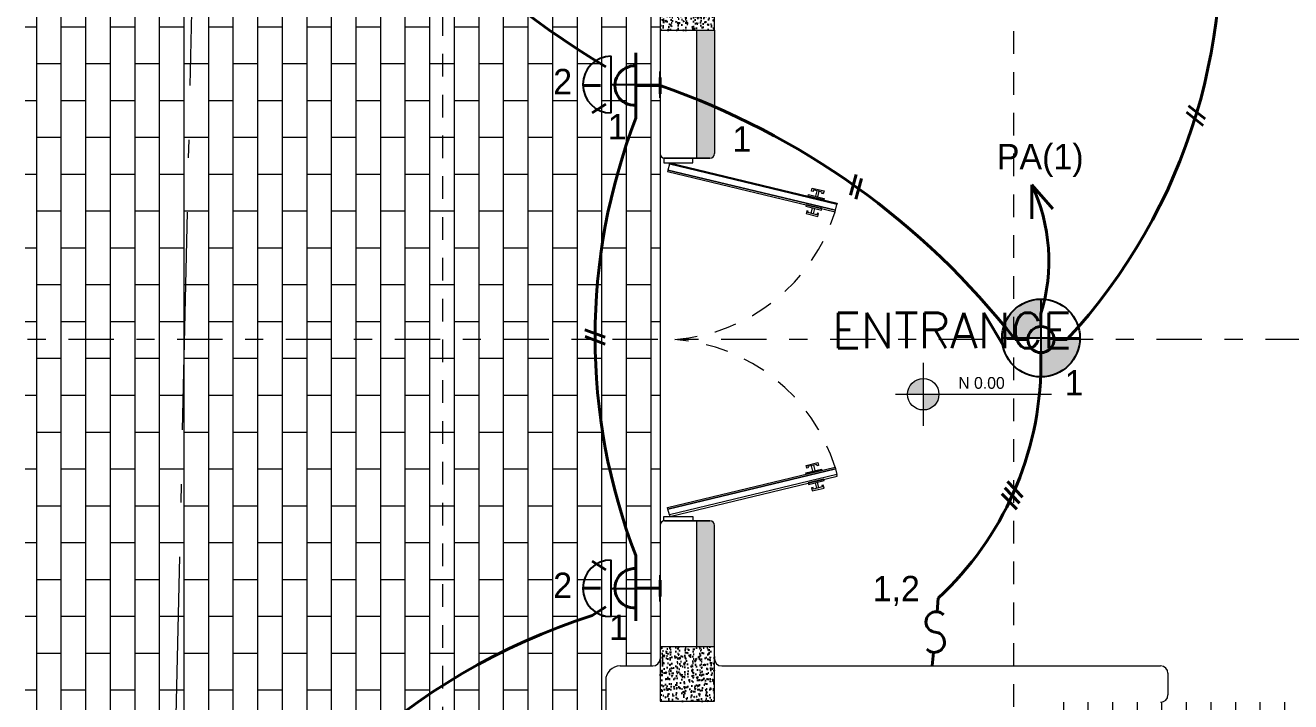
# Model space of a CAD drawing. Header units: metres. Extents: x 14 to 2416, y -346 to 476.
# Drawn here: x 26.85 to 33.83, y -82.62 to -78.89 of the extents above; entities that cross this region are included whole.
import ezdxf

# ---------------------------------------------------------------- set-up
doc = ezdxf.new("R2010")
doc.units = ezdxf.units.M
for name, pattern in [('0', [0]), ('ACAD_ISO10W100', [18, 12, -3, 0, -3]), ('CONTINU', [0]), ('DASHDOT', [1, 0.5, -0.25, 0, -0.25]), ('HIDDEN2', [0.1875, 0.125, -0.0625])]:
    doc.linetypes.add(name, pattern=pattern)
doc.layers.get('0').update_dxf_attribs({"linetype": '0', "lineweight": 20})
for name, color, linetype, lineweight in [('A-ANNO-TEXT', 20, 'Continuous', 13), ('A-DOOR', 35, 'Continuous', 5), ('A-SECT-IDEN', 251, 'CONTINU', 9), ('A-WALL', 250, 'Continuous', 20), ('baños', 251, 'Continuous', 0), ('Columnas', 7, 'Continuous', 18), ('E Salida Interruptores', 22, 'Continuous', 40), ('E Salida Luces', 22, 'Continuous', 40), ('E Tuberia Emp Losa', 22, 'Continuous', 40), ('piso', 253, 'Continuous', 0), ('textos', 7, 'Continuous', 0)]:
    doc.layers.add(name, color=color, linetype=linetype, lineweight=lineweight)
doc.layers.add('HATCH', color=8, linetype='Continuous')
doc.layers.add('MAVA Luminarias', color=1, linetype='Continuous')
doc.layers.add('hatch piso', color=253, linetype='Continuous', lineweight=0, transparency=0.7)
doc.layers.add('RELLENO SECCION', color=8, linetype='Continuous', lineweight=0, transparency=0.4)
doc.layers.add('SOLAR', color=7, linetype='ACAD_ISO10W100', lineweight=9, true_color=0xff1414)
doc.layers.add('Techos 1', color=7, linetype='HIDDEN2', lineweight=9, true_color=0x42391a)
doc.styles.add('CENTURY GOTHIC', font='GOTHIC.TTF')
doc.styles.add('ESC100-2mm', font='arial.ttf', dxfattribs={"height": 0.15})
doc.styles.get("Standard").update_dxf_attribs({"font": 'arial.ttf', "height": 0.1875})

# ---------------------------------------------------------------- blocks, each defined once
blk = doc.blocks.new('SCONCE 1')
at = {"layer": 'MAVA Luminarias', "color": 5, "linetype": 'Continuous'}
for p, q in [((-1.374, 0.679), (-1.374, 1.191)), ((-0.931, 0.816), (-0.931, 1.054)), ((-1.374, 0.935), (-0.931, 0.935))]:
    blk.add_line(p, q, dxfattribs=at)
blk.add_arc((-1.374, 0.935), 0.256, 90, 270, dxfattribs=at)
blk = doc.blocks.new('lum decorativa')
at = {"layer": 'MAVA Luminarias', "ltscale": 0.3, "transparency": 33554687}
h = blk.add_hatch(color=82, dxfattribs=at)
h.paths.add_polyline_path([(513802.9376, 2035251.3382, 0.414214), (513802.8639, 2035251.2646), (513802.9376, 2035251.2646)])
h.paths.add_polyline_path([(513802.9376, 2035251.1909, 0.414214), (513803.0112, 2035251.2646), (513802.9376, 2035251.2646)])
at = {"layer": 'MAVA Luminarias', "color": 82, "ltscale": 0.3, "transparency": 33554687}
for p, q in [((513802.9376, 2035251.3382), (513802.9376, 2035251.1909)), ((513802.8639, 2035251.2646), (513803.0112, 2035251.2646))]:
    blk.add_line(p, q, dxfattribs=at)
blk.add_circle((513802.9376, 2035251.2646), 0.0737, dxfattribs=at)
blk = doc.blocks.new('A$C3415d36c')
at = {"layer": 'A-DOOR'}
for p, q in [((0.8537, 1.8203), (0.8464, 1.7901)), ((0.8652, 1.8175), (0.858, 1.7874)), ((0.8237, 1.6957), (0.831, 1.7258)), ((0.8353, 1.6929), (0.8425, 1.7231)), ((0.8237, 0.3043), (0.831, 0.2742)), ((0.8353, 0.3071), (0.8425, 0.2769)), ((0.8537, 0.1797), (0.8464, 0.2099)), ((0.8652, 0.1825), (0.858, 0.2126))]:
    blk.add_line(p, q, dxfattribs=at)
for points in [[(0.17, 1.975), (0.17, 2), (0.01, 2), (0.01, 1.975)], [(0.9646, 1.7447), (0.041, 1.967), (0.0333, 1.9348), (0.9569, 1.7125)], [(0.9646, 1.7447), (0.041, 1.967), (0.0429, 1.975), (0.9666, 1.7527)], [(0.9569, 1.7125), (0.0333, 1.9348), (0.0313, 1.9268), (0.955, 1.7045)], [(0.8332, 1.8167), (0.8251, 1.8187), (0.829, 1.8347), (0.8938, 1.8191), (0.89, 1.803), (0.8818, 1.805), (0.8838, 1.813), (0.8352, 1.8247)], [(0.8071, 1.7082), (0.799, 1.7101), (0.7951, 1.6941), (0.86, 1.6785), (0.8638, 1.6945), (0.8557, 1.6965), (0.8538, 1.6885), (0.8052, 1.7001)], [(0.9569, 0.2875), (0.0333, 0.0652), (0.0313, 0.0732), (0.955, 0.2955)], [(0.9646, 0.2553), (0.041, 0.033), (0.0333, 0.0652), (0.9569, 0.2875)], [(0.8071, 0.2918), (0.799, 0.2899), (0.7951, 0.3059), (0.86, 0.3215), (0.8638, 0.3055), (0.8557, 0.3035), (0.8538, 0.3115), (0.8052, 0.2999)], [(0.9646, 0.2553), (0.041, 0.033), (0.0429, 0.025), (0.9666, 0.2473)], [(0.8332, 0.1833), (0.8251, 0.1813), (0.829, 0.1653), (0.8938, 0.1809), (0.89, 0.197), (0.8818, 0.195), (0.8838, 0.187), (0.8352, 0.1753)], [(0.17, 0.025), (0.17, 0), (0.01, 0), (0.01, 0.025)]]:
    blk.add_lwpolyline(points, close=True, dxfattribs=at)
for points in [[(0.8955, 1.7783), (0.8935, 1.7703), (0.807, 1.7911), (0.809, 1.7992), (0.8955, 1.7783)], [(0.88, 1.714), (0.8819, 1.7221), (0.7954, 1.7429), (0.7935, 1.7348), (0.88, 1.714)], [(0.88, 0.286), (0.8819, 0.2779), (0.7954, 0.2571), (0.7935, 0.2652), (0.88, 0.286)], [(0.8955, 0.2217), (0.8935, 0.2297), (0.807, 0.2089), (0.809, 0.2008), (0.8955, 0.2217)]]:
    blk.add_lwpolyline(points, dxfattribs=at)
at = {"layer": 'A-DOOR', "linetype": 'HIDDEN2'}
for centre, start, end in [((-0.0044, 2.0014), 274.31685, 342.80201), ((-0.0044, -0.0014), 17.19799, 85.68315)]:
    blk.add_arc(centre, 1.0043, start, end, dxfattribs=at)
blk = doc.blocks.new('PL BASE 1N NASAS 09')
at = {"layer": 'HATCH'}
h = blk.add_hatch(dxfattribs=at)
h.set_pattern_fill('AR-CONC', color=256, scale=0.00032)
h.paths.add_polyline_path([(-120.0311, -43.5443), (-119.7311, -43.5443), (-119.7311, -43.2443), (-120.0311, -43.2443)])
h = blk.add_hatch(dxfattribs=at)
h.set_pattern_fill('AR-CONC', color=256, scale=0.00032)
h.paths.add_polyline_path([(-120.0311, -47.2443), (-119.7311, -47.2443), (-119.7311, -46.9443), (-120.0311, -46.9443)])
at = {"layer": 'RELLENO SECCION', "true_color": 0xc7c8ca}
h = blk.add_hatch(color=9, dxfattribs=at)
h.dxf.hatch_style = 1
edge = h.paths.add_edge_path()
edge.add_line((-119.7566, -43.5443), (-119.7311, -43.5443))
edge.add_line((-119.7311, -43.5443), (-119.8311, -43.5443))
edge.add_line((-119.8311, -43.5443), (-119.8311, -44.2498))
edge.add_line((-119.8311, -44.2498), (-119.7561, -44.2498))
edge.add_arc((-119.7561, -44.2248), 0.025, 270, 360)
edge.add_line((-119.7311, -44.2248), (-119.7311, -43.5843))
edge.add_line((-119.7311, -43.5843), (-119.7311, -43.5598))
edge.add_line((-119.7311, -43.5598), (-119.7311, -43.5443))
edge.add_line((-119.7311, -43.5443), (-119.7566, -43.5443))
h = blk.add_hatch(color=9, dxfattribs=at)
h.dxf.hatch_style = 1
edge = h.paths.add_edge_path()
edge.add_line((-119.7311, -46.9443), (-119.8311, -46.9443))
edge.add_line((-119.8311, -46.9443), (-119.8311, -46.2498))
edge.add_line((-119.8311, -46.2498), (-119.7561, -46.2498))
edge.add_arc((-119.7561, -46.2748), 0.025, 0, 90, ccw=False)
edge.add_line((-119.7311, -46.2748), (-119.7311, -46.9153))
edge.add_line((-119.7311, -46.9153), (-119.7311, -46.9397))
edge.add_line((-119.7311, -46.9397), (-119.7311, -46.9443))
at = {"layer": 'textos', "transparency": 33554534}
h = blk.add_hatch(color=256, dxfattribs=at)
h.dxf.hatch_style = 1
h.paths.add_polyline_path([(-118.5799, -45.4653, 0.414214), (-118.6665, -45.5519), (-118.5799, -45.5519)])
h.paths.add_polyline_path([(-118.4934, -45.5519), (-118.5799, -45.5519), (-118.5799, -45.6384, 0.414214)])
at = {"layer": 'A-WALL'}
for p, q in [((-120.0311, -43.4741), (-120.0311, -44.2248)), ((-119.8311, -43.5443), (-119.8311, -44.2498)), ((-119.7311, -43.5443), (-119.7311, -44.2248)), ((-120.0061, -44.2498), (-119.7561, -44.2498)), ((-120.0061, -46.2498), (-119.7561, -46.2498)), ((-119.8311, -46.2498), (-119.8311, -46.9443)), ((-120.0311, -46.2748), (-120.0311, -47.0098)), ((-119.7311, -46.9553), (-119.7311, -46.2748)), ((-120.2511, -47.0498), (-120.0711, -47.0498)), ((-119.6911, -47.0498), (-117.2711, -47.0498)), ((-117.2311, -47.0898), (-117.2311, -47.2098)), ((-120.3311, -47.1298), (-120.3311, -47.6498))]:
    blk.add_line(p, q, dxfattribs=at)
at = {"layer": 'A-WALL', "transparency": 33554684}
for p, q in [((-119.7561, -44.2498), (-120.0061, -44.2498)), ((-119.7561, -46.2498), (-120.0061, -46.2498))]:
    blk.add_line(p, q, dxfattribs=at)
for centre, start, end in [((-120.0061, -44.2248), 180, 270), ((-119.7561, -44.2248), 270, 0), ((-119.7561, -46.2748), 360, 90)]:
    blk.add_arc(centre, 0.025, start, end, dxfattribs=at)
at = {"layer": 'A-WALL'}
for centre, radius, start, end in [((-120.0061, -46.2748), 0.025, 90, 180), ((-120.0711, -47.0098), 0.04, 270, 360), ((-119.6911, -47.0098), 0.04, 180, 270), ((-120.2511, -47.1298), 0.08, 90, 180), ((-117.2711, -47.0898), 0.04, 0, 90), ((-117.2711, -47.2098), 0.04, 270, 0)]:
    blk.add_arc(centre, radius, start, end, dxfattribs=at)
at = {"layer": 'Columnas'}
for points in [[(-120.0311, -43.5443), (-119.7311, -43.5443), (-119.7311, -43.2443), (-120.0311, -43.2443)], [(-120.0311, -47.2443), (-119.7311, -47.2443), (-119.7311, -46.9443), (-120.0311, -46.9443)]]:
    blk.add_lwpolyline(points, close=True, dxfattribs=at)
at = {"layer": 'piso'}
blk.add_line((-120.0311, -44.2248), (-120.0311, -46.2748), dxfattribs=at)
at = {"layer": 'Techos 1'}
for p, q in [((-118.0811, -51.0997), (-118.0811, -39.3997)), ((-121.2311, -42.5497), (-121.2311, -47.9498))]:
    blk.add_line(p, q, dxfattribs=at)
at = {"layer": 'textos'}
for p, q in [((-118.5799, -45.3779), (-118.5799, -45.7258)), ((-118.7337, -45.5519), (-117.8729, -45.5519))]:
    blk.add_line(p, q, dxfattribs=at)
blk.add_circle((-118.5799, -45.5519), 0.0865, dxfattribs=at)
at = {"layer": 'A-DOOR'}
blk.add_blockref('A$C3415d36c', (-120.0211, -46.2498), dxfattribs=at)
at = {"layer": 'baños', "linetype": 'Continuous'}
for tag, p in [('MODELNUMBER', (-121.6562, -54.8273)), ('TRADENAME', (-121.6562, -54.8273)), ('PRODUCT', (-121.6562, -54.8274)), ('MATERIAL', (-121.6562, -54.8274))]:
    blk.add_attdef(tag, p, '', height=0.0000254, rotation=359.99992, dxfattribs=at)
at = {"layer": 'textos', "insert": (-119.2163, -45.2976), "char_height": 0.195, "width": 3.404877, "attachment_point": 7}
blk.add_mtext('{\\Fromans|c0; ENTRANCE}', dxfattribs=at)
at = {"layer": 'textos', "insert": (-118.387, -45.4565), "char_height": 0.065, "attachment_point": 1, "style": 'ESC100-2mm'}
blk.add_mtext_dynamic_manual_height_columns('{\\Ftxt|c0;N 0.00}', width=2.216942, gutter_width=0.5, heights=[0], dxfattribs=at)
blk = doc.blocks.new('PL MUEBLES 1N NASAS 09')
at = {"layer": 'hatch piso'}
h = blk.add_hatch(dxfattribs=at)
h.set_pattern_fill('AR-BRSTD', color=256, scale=0.002, angle=-90)
h.set_pattern_definition([(270, (-8.74588, 232.01007), (0.1354836, -2e-17), []), (0, (-8.74588, 232.01007), (0.1354836, 0.2032), [0.1354836, -0.1354836])])
edge = h.paths.add_edge_path()
edge.add_line((62.3305, 47.1481), (63.2305, 47.1481))
edge.add_line((63.2305, 47.1481), (63.2305, 48.4481))
edge.add_line((63.2305, 48.4481), (56.5331, 48.4481))
edge.add_line((56.5331, 48.4481), (56.5331, 48.2731))
edge.add_line((56.5331, 48.2731), (56.3831, 48.2731))
edge.add_line((56.3831, 48.2731), (56.3831, 48.4536))
edge.add_line((56.3831, 48.4536), (54.5879, 48.4536))
edge.add_line((54.5879, 48.4536), (54.5879, 46.9481))
edge.add_line((54.5879, 46.9481), (55.8257, 46.9481))
edge.add_arc((55.8755, 46.9973), 0.07, 180, 224.67274, ccw=False)
edge.add_line((55.8055, 46.9973), (55.8055, 47.1073))
edge.add_arc((55.8755, 47.1073), 0.07, 90, 180, ccw=False)
edge.add_line((55.8755, 47.1773), (55.9855, 47.1773))
edge.add_arc((55.9855, 47.1073), 0.07, 0, 90, ccw=False)
edge.add_line((56.0555, 47.1073), (56.0555, 46.9973))
edge.add_arc((55.9855, 46.9973), 0.07, -44.67274, 0, ccw=False)
edge.add_line((56.0353, 46.9481), (59.0257, 46.9481))
edge.add_arc((59.0755, 46.9973), 0.07, 180, 224.67276, ccw=False)
edge.add_line((59.0055, 46.9973), (59.0055, 47.1073))
edge.add_arc((59.0755, 47.1073), 0.07, 90, 180, ccw=False)
edge.add_line((59.0755, 47.1773), (59.1855, 47.1773))
edge.add_arc((59.1855, 47.1073), 0.07, 0, 90, ccw=False)
edge.add_line((59.2555, 47.1073), (59.2555, 46.9973))
edge.add_arc((59.1855, 46.9973), 0.07, -90, 0, ccw=False)
edge.add_line((59.1855, 46.9273), (59.0755, 46.9273))
edge.add_arc((59.0755, 46.9973), 0.07, 229.9948, 270, ccw=False)
edge.add_line((59.0305, 46.9437), (59.0305, 44.972))
edge.add_arc((59.0755, 44.9184), 0.07, 90, 130.0052, ccw=False)
edge.add_line((59.0755, 44.9884), (59.1855, 44.9884))
edge.add_arc((59.1855, 44.9184), 0.07, 0, 90, ccw=False)
edge.add_line((59.2555, 44.9184), (59.2555, 44.8084))
edge.add_arc((59.1855, 44.8084), 0.07, -90, 0, ccw=False)
edge.add_line((59.1855, 44.7384), (59.0755, 44.7384))
edge.add_arc((59.0755, 44.8084), 0.07, 229.9948, 270, ccw=False)
edge.add_line((59.0305, 44.7548), (59.0305, 41.172))
edge.add_arc((59.0755, 41.1184), 0.07, 90, 130.0052, ccw=False)
edge.add_line((59.0755, 41.1884), (59.1855, 41.1884))
edge.add_arc((59.1855, 41.1184), 0.07, 0, 90, ccw=False)
edge.add_line((59.2555, 41.1184), (59.2555, 41.0084))
edge.add_arc((59.1855, 41.0084), 0.07, -90, 0, ccw=False)
edge.add_line((59.1855, 40.9384), (59.0755, 40.9384))
edge.add_arc((59.0755, 41.0084), 0.07, 180, 270, ccw=False)
edge.add_line((59.0055, 41.0084), (59.0055, 41.1184))
edge.add_arc((59.0755, 41.1184), 0.07, 149.84805, 180, ccw=False)
edge.add_line((59.0149, 41.1535), (56.0391, 41.1535))
edge.add_arc((55.9855, 41.1085), 0.07, 0, 40.0052, ccw=False)
edge.add_line((56.0555, 41.1085), (56.0555, 40.9985))
edge.add_arc((55.9855, 40.9985), 0.07, -90, 0, ccw=False)
edge.add_line((55.9855, 40.9285), (55.8755, 40.9285))
edge.add_arc((55.8755, 40.9985), 0.07, 180, 270, ccw=False)
edge.add_line((55.8055, 40.9985), (55.8055, 41.1085))
edge.add_arc((55.8755, 41.1085), 0.07, 139.9948, 180, ccw=False)
edge.add_line((55.8219, 41.1535), (50.4363, 41.1535))
edge.add_arc((50.3827, 41.1085), 0.07, 0, 40.0052, ccw=False)
edge.add_line((50.4527, 41.1085), (50.4527, 40.9985))
edge.add_arc((50.3827, 40.9985), 0.07, -90, 0, ccw=False)
edge.add_line((50.3827, 40.9285), (50.2727, 40.9285))
edge.add_arc((50.2727, 40.9985), 0.07, 180, 270, ccw=False)
edge.add_line((50.2027, 40.9985), (50.2027, 41.1085))
edge.add_arc((50.2727, 41.1085), 0.07, 139.9948, 180, ccw=False)
edge.add_line((50.2191, 41.1535), (46.4305, 41.1535))
edge.add_line((46.4305, 41.1535), (46.4305, 40.9535))
edge.add_line((46.4305, 40.9535), (44.3305, 40.9535))
edge.add_line((44.3305, 40.9535), (44.3305, 39.3536))
edge.add_line((44.3305, 39.3536), (47.8305, 39.3536))
edge.add_line((47.8305, 39.3536), (47.8305, 38.9536))
edge.add_line((47.8305, 38.9536), (62.3305, 38.9536))
edge.add_line((62.3305, 38.9536), (62.3305, 47.1481))
h = blk.add_hatch(dxfattribs=at)
h.set_pattern_fill('AR-BRSTD', color=256, scale=0.002, angle=-90)
h.set_pattern_definition([(270, (38.70153, 39.36118), (0.1354836, -2e-17), []), (0, (38.70153, 39.36118), (0.1354836, 0.2032), [0.1354836, -0.1354836])])
edge = h.paths.add_edge_path()
edge.add_arc((42.2052, 44.7282), 0.0254, 5.5979, 84.4021)
edge.add_line((42.2077, 44.7535), (42.0105, 44.7535))
edge.add_arc((42.0105, 44.8335), 0.08, 180, 270, ccw=False)
edge.add_line((41.9305, 44.8335), (41.9305, 46.5503))
edge.add_line((41.9305, 46.5503), (38.7304, 46.5503))
edge.add_line((38.7304, 46.5503), (38.7304, 39.3612))
edge.add_line((38.7304, 39.3612), (41.9305, 39.3612))
edge.add_line((41.9305, 39.3612), (41.9305, 41.0735))
edge.add_arc((42.0105, 41.0735), 0.08, 91.75822, 180, ccw=False)
edge.add_line((42.008, 41.1535), (42.1927, 41.1536))
edge.add_arc((42.1905, 41.1935), 0.04, 273.21897, 360)
edge.add_line((42.2305, 41.1935), (42.2305, 44.7307))
at = {"layer": 'baños'}
blk.add_blockref('PL BASE 1N NASAS 09', (162.2615, 88.2033), dxfattribs=at)
blk = doc.blocks.new('A$Cbef68299')
blk.add_blockref('PL MUEBLES 1N NASAS 09', (-30.7659, -32.0535))
blk = doc.blocks.new('A$Cc5be7df0')
at = {"layer": 'A-SECT-IDEN', "linetype": 'DASHDOT', "ltscale": 0.5}
blk.add_line((58.8011, 28.237), (9.145, 28.237), dxfattribs=at)
at = {"layer": 'SOLAR', "ltscale": 0.1}
blk.add_lwpolyline([(50.6493, 18.241), (12.7705, 18.2411), (13.2139, 38.2316), (50.9852, 38.2377)], close=True, dxfattribs=at)
at = {"layer": 'A-ANNO-TEXT'}
blk.add_blockref('A$Cbef68299', (4.1493, 17.337), dxfattribs=at)
blk = doc.blocks.new('*U386')
at = {"layer": 'E Salida Luces'}
for p, q in [((-0.625, 0.25), (-0.498, 0.171)), ((-0.223, 0.15), (-0.223, 0.3)), ((-0.223, 0.15), (-0.223, -0.15)), ((-0.223, 0), (0, 0)), ((0, -0.075), (0, 0.075)), ((-0.697, 0), (-0.547, 0)), ((-0.625, -0.25), (-0.498, -0.171)), ((-0.223, -0.3), (-0.223, -0.15))]:
    blk.add_line(p, q, dxfattribs=at)
blk.add_arc((-0.235, 0), 0.181, 86.1195, 273.8805, dxfattribs=at)
blk = doc.blocks.new('*U370')
for p, q in [((0.03, 1.37), (-1.05, -1.48)), ((0.99, 1.37), (-0.09, -1.48))]:
    blk.add_line(p, q)
blk = doc.blocks.new('*U567')
at = {"xscale": 0.03937007874015749, "yscale": 0.03937007874015749, "zscale": 0.03937007874015749, "rotation": 0.6120283311333653}
blk.add_blockref('*U370', (0.0012, 0.0023), dxfattribs=at)
blk = doc.blocks.new('*U553')
at = {"xscale": 0.03937007874015749, "yscale": 0.03937007874015749, "zscale": 0.03937007874015749, "rotation": 126.2989228679502}
blk.add_blockref('*U370', (-0.0026, -0.0003), dxfattribs=at)
blk = doc.blocks.new('*U578')
at = {"layer": 'E Tuberia Emp Losa', "linetype": 'Continuous'}
for p, q in [((0.1358, 0.1733), (0, 0)), ((0, 0), (0.2303, 0.0462))]:
    blk.add_line(p, q, dxfattribs=at)
blk = doc.blocks.new('*U482')
at = {"xscale": 0.0393700787401575, "yscale": 0.0393700787401575, "zscale": 0.0393700787401575, "rotation": 342.5880605040966}
blk.add_blockref('*U370', (0.0018, 0.0018), dxfattribs=at)
blk = doc.blocks.new('*U481')
at = {"layer": 'E Salida Luces', "linetype": 'Continuous'}
for p, q in [((0, 0.358), (0, 0.181)), ((-0.358, 0.001), (-0.18, 0.001)), ((0.18, 0.001), (0.358, 0.001)), ((0, -0.179), (0, -0.357))]:
    blk.add_line(p, q, dxfattribs=at)
blk.add_circle((0, 0.001), 0.18, dxfattribs=at)
blk = doc.blocks.new('*U640')
at = {"layer": 'E Salida Interruptores'}
for p, q in [((0.0068, -0.0747), (0, 0)), ((0.027, -0.2988), (0.0338, -0.3735))]:
    blk.add_line(p, q, dxfattribs=at)
for centre, start, end in [((0.0118, -0.1307), 275.16555, 136.97586), ((0.0219, -0.2428), 95.16555, 316.97586)]:
    blk.add_arc(centre, 0.0563, start, end, dxfattribs=at)
blk = doc.blocks.new('*U641')
at = {"xscale": 0.0393700787401575, "yscale": 0.0393700787401575, "zscale": 0.0393700787401575, "rotation": 334.6048351614048}
blk.add_blockref('*U370', (0.0021, 0.0015), dxfattribs=at)

msp = doc.modelspace()

# ---------------------------------------------------------------- linework, layer by layer
at = {"layer": 'E Salida Luces'}
for centre, radius, start, end in [((32.4353, -75.1075, 0), 4.6683, 165.7403, 238.21482), ((30.2834, -78.4732), 3.1586, 317.02972, 9.18181), ((28.9672, -83.228), 4.2348, 37.908, 70.91998), ((33.3351, -80.612), 3.3422, 158.84985, 201.15015), ((31.5072, -80.1931), 0.9879, 342.92994, 25.18935), ((30.6796, -80.7541), 1.772, 312.87691, 359.51158), ((31.0712, -85.5537), 3.5771, 107.82327, 207.93175)]:
    msp.add_arc(centre, radius, start, end, dxfattribs=at)

# ---------------------------------------------------------------- block references
at = {"layer": 'A-ANNO-TEXT'}
msp.add_blockref('A$Cc5be7df0', (14.7377, -108.8632), dxfattribs=at)
at = {"layer": 'E Salida Luces', "color": 1, "xscale": -0.6, "yscale": 0.6, "zscale": 0.6, "rotation": 180}
for p in [(30.3516, -79.2258), (30.3516, -81.9981)]:
    msp.add_blockref('*U386', p, dxfattribs=at)
at = {"layer": 'E Salida Luces', "xscale": 0.4, "yscale": 0.4, "zscale": 0.4, "rotation": 180}
msp.add_blockref('*U481', (32.4516, -80.6259), dxfattribs=at)
at = {"layer": 'E Tuberia Emp Losa'}
for name, p, xscale, yscale, zscale, rotation in [('*U482', (33.3057, -79.3911), 0.9842519685039484, 0.9842519685039484, 0.9842519685039484, 270), ('*U553', (31.4316, -79.7841), -0.9842519685039484, 0.9842519685039484, 0.9842519685039484, 270), ('*U578', (32.4011, -79.7727), 0.7999999999999914, 0.7999999999999914, 0.7999999999999914, 258.9116664598791), ('*U567', (29.9929, -80.612), 0.9842519685039484, 0.9842519685039484, 0.9842519685039484, 270), ('*U641', (32.3008, -81.4693), 0.9842519685039484, 0.9842519685039484, 0.9842519685039484, 270), ('*U641', (32.2849, -81.503), 0.9842519685039484, 0.9842519685039484, 0.9842519685039484, 270)]:
    msp.add_blockref(name, p, dxfattribs=dict(at, xscale=xscale, yscale=yscale, zscale=zscale, rotation=rotation))
at = {"layer": 'E Tuberia Emp Losa', "xscale": -1, "rotation": 180}
msp.add_blockref('*U640', (31.8516, -82.4261), dxfattribs=at)
at = {"layer": 'MAVA Luminarias', "color": 251, "xscale": 0.6101999921123585, "yscale": 0.6101999921123585, "zscale": 0.6101999921123585}
for p in [(30.9199, -79.791), (30.9199, -82.5688)]:
    msp.add_blockref('SCONCE 1', p, dxfattribs=at)
at = {"layer": 'MAVA Luminarias', "color": 82, "xscale": 2.91286913078865, "yscale": 2.91286913078865, "zscale": 2.91286913078865}
msp.add_blockref('lum decorativa', (-1496608.2647, -5928501.1997), dxfattribs=at)

# ---------------------------------------------------------------- texts
at = {"layer": 'E Tuberia Emp Losa', "char_height": 0.14, "attachment_point": 5, "style": 'CENTURY GOTHIC'}
for s, insert, width in [('2', (29.8142, -79.2038), 0.072047), ('1 ', (30.1144, -79.4528), 0.200779), ('1 ', (30.8018, -79.5202), 0.200779), ('PA(1) ', (32.4474, -79.6388), 0.58376), ('1', (32.6338, -80.8648), 0.072047), ('2', (29.8142, -81.9817), 0.072047), ('1,2', (31.6534, -82.0125), 0.836737), ('1 ', (30.1225, -82.2138), 0.200779)]:
    msp.add_mtext(s, dxfattribs=dict(at, insert=insert, width=width))

doc.saveas('drawing.dxf')
